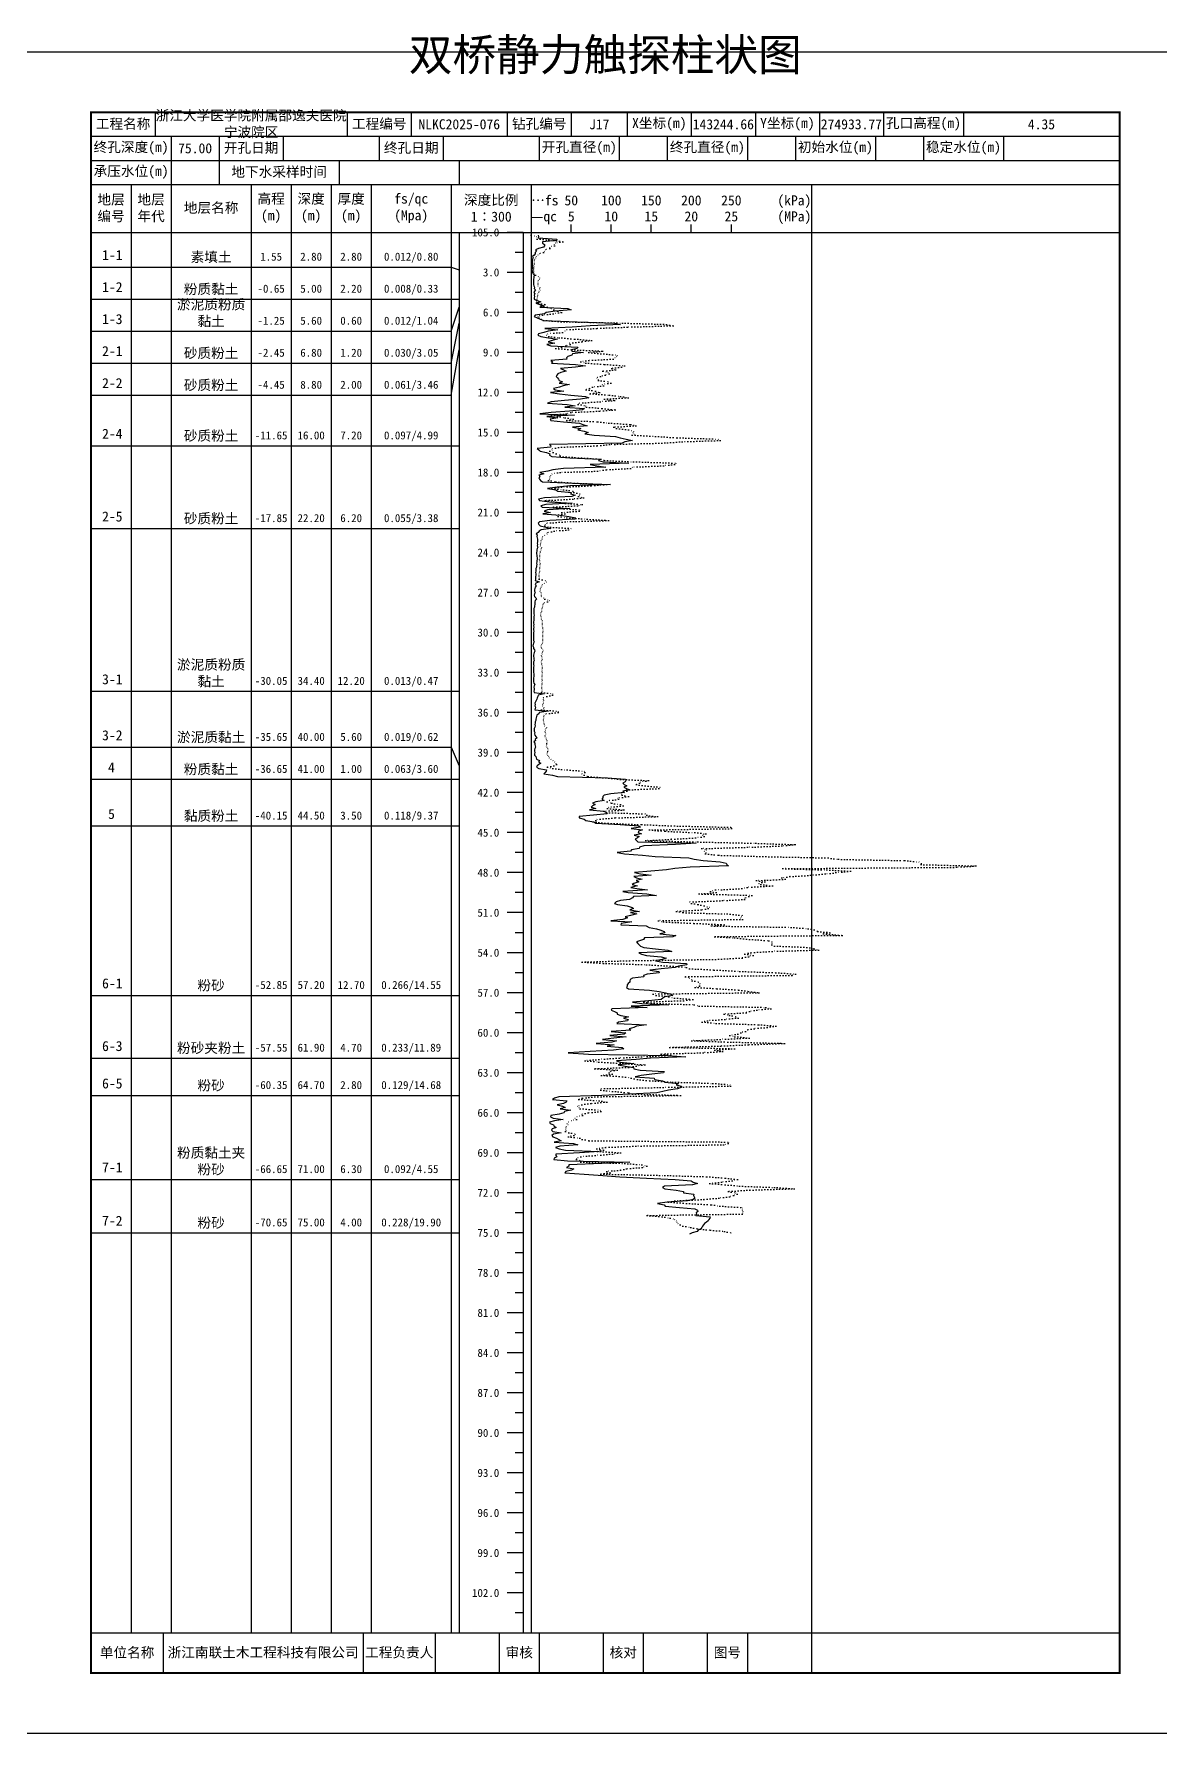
# Model space of a CAD drawing. Extents: x 297 to 65340, y 0 to 425.
# Drawn here: x 5054.7 to 5336.1, y 0 to 424.6 of the extents above; entities that cross this region are included whole.
import ezdxf
from ezdxf.enums import TextEntityAlignment as Align

# ---------------------------------------------------------------- set-up
doc = ezdxf.new("R2010")
doc.units = 0
doc.linetypes.add('DOT', pattern=[6.35, 0, -6.35])
doc.layers.add('FRAME', color=7, linetype='CONTINUOUS')
doc.layers.add('STRATUM', color=7, linetype='CONTINUOUS')
doc.styles.add('ST', font='')
doc.styles.get('ST').set_extended_font_data('SimSun')

msp = doc.modelspace()

# ---------------------------------------------------------------- linework, layer by layer
at = {"layer": 'FRAME', "color": 245, "linetype": 'Continuous'}
msp.add_lwpolyline([(5049, 0), (5346, 0), (5346, 420), (5049, 420)], close=True, dxfattribs=at)
at = {"layer": 'FRAME', "linetype": 'Continuous', "const_width": 0.5}
msp.add_lwpolyline([(5069, 15), (5326, 15), (5326, 405), (5069, 405)], close=True, dxfattribs=at)
at = {"layer": 'FRAME', "color": 0, "linetype": 'Continuous'}
for points in [[(5085, 405), (5085, 399)], [(5133, 405), (5133, 399)], [(5149, 405), (5149, 399)], [(5173, 405), (5173, 399)], [(5189, 405), (5189, 399)], [(5203, 405), (5203, 399)], [(5219, 405), (5219, 399)], [(5235, 405), (5235, 399)], [(5251, 405), (5251, 399)], [(5267, 405), (5267, 399)], [(5287, 405), (5287, 399)], [(5326, 405), (5326, 399)], [(5069, 399), (5326, 399)], [(5089, 399), (5089, 393)], [(5101, 399), (5101, 393)], [(5117, 399), (5117, 393)], [(5141, 399), (5141, 393)], [(5157, 399), (5157, 393)], [(5181, 399), (5181, 393)], [(5201, 399), (5201, 393)], [(5213, 399), (5213, 393)], [(5233, 399), (5233, 393)], [(5245, 399), (5245, 393)], [(5265, 399), (5265, 393)], [(5277, 399), (5277, 393)], [(5297, 399), (5297, 393)], [(5326, 399), (5326, 393)], [(5069, 393), (5326, 393)], [(5089, 393), (5089, 387)], [(5101, 393), (5101, 387)], [(5131, 393), (5131, 387)], [(5161, 393), (5161, 387)], [(5069, 387), (5326, 387)], [(5079, 387), (5079, 25)], [(5089, 387), (5089, 25)], [(5109, 387), (5109, 25)], [(5119, 387), (5119, 25)], [(5129, 387), (5129, 25)], [(5139, 387), (5139, 25)], [(5159, 387), (5159, 25)], [(5179, 387), (5179, 25)], [(5249, 387), (5249, 25)], [(5069, 375), (5326, 375)], [(5161, 375), (5161, 25)], [(5177, 375), (5177, 25)], [(5189, 375), (5189, 377)], [(5199, 375), (5199, 377)], [(5209, 375), (5209, 377)], [(5219, 375), (5219, 377)], [(5229, 375), (5229, 377)], [(5069, 25), (5326, 25)], [(5087, 25), (5087, 15)], [(5137, 25), (5137, 15)], [(5155, 25), (5155, 15)], [(5171, 25), (5171, 15)], [(5181, 25), (5181, 15)], [(5197, 25), (5197, 15)], [(5207, 25), (5207, 15)], [(5223, 25), (5223, 15)], [(5233, 25), (5233, 15)], [(5249, 25), (5249, 15)]]:
    msp.add_lwpolyline(points, dxfattribs=at)
at = {"layer": 'STRATUM', "linetype": 'Continuous'}
for points in [[(5177, 375), (5173, 375)], [(5180.72, 374.33), (5180.8, 374), (5180.74, 373.67), (5185.38, 373.33), (5185.28, 373), (5181.84, 372.67), (5181.78, 372.33), (5182.3, 372), (5182.34, 371.67), (5182.06, 371.33), (5180.8, 371), (5180.1, 370.67), (5180.3, 370.33), (5179.94, 370), (5179.94, 369.67), (5179.72, 369.33), (5179.34, 369), (5179.44, 368.67), (5179.32, 368.33), (5179.24, 368), (5179.24, 367.67), (5179.24, 367.33), (5179.2, 367), (5179.28, 366.67), (5179.32, 366.33), (5179.28, 366), (5179.44, 365.67), (5179.26, 365.33), (5179.3, 365), (5179.44, 364.67), (5179.78, 364.33), (5179.68, 364), (5179.64, 363.67), (5179.6, 363.33), (5179.6, 363), (5179.54, 362.67), (5179.58, 362.33), (5179.6, 362), (5179.66, 361.67), (5179.78, 361.33), (5179.72, 361), (5180.02, 360.67), (5179.78, 360.33), (5179.66, 360), (5179.88, 359.67), (5179.72, 359.33), (5179.84, 359), (5179.76, 358.67), (5179.74, 358.33), (5180.5, 358), (5181.4, 357.67), (5180.14, 357.33), (5181.12, 357), (5182.18, 356.67), (5181.16, 356.33), (5188.12, 356), (5189, 355.67), (5185, 355.33), (5182.76, 355), (5182.34, 354.67), (5179.96, 354.33), (5179.74, 354), (5180.5, 353.67), (5181.26, 353.33), (5182.16, 353), (5190.48, 352.67), (5199.84, 352.33), (5201.28, 352), (5193.7, 351.67), (5189.24, 351.33), (5182.42, 351), (5185.62, 350.67), (5183.22, 350.33), (5182.14, 350), (5180.8, 349.67), (5180.68, 349.33), (5181.4, 349), (5183.34, 348.67), (5185.52, 348.33), (5184.2, 348), (5183.26, 347.67), (5184.92, 347.33), (5182.88, 347), (5183.88, 346.67), (5190.6, 346.33), (5190.46, 346), (5189.02, 345.67), (5189.18, 345.33), (5192.06, 345), (5189.28, 344.67), (5189.14, 344.33), (5188.12, 344), (5187.84, 343.67), (5187.9, 343.33), (5183.88, 343), (5184.36, 342.67), (5184.08, 342.33), (5190.06, 342), (5192.58, 341.67), (5190.04, 341.33), (5186.32, 341), (5187.06, 340.67), (5187.72, 340.33), (5186.42, 340), (5185.62, 339.67), (5185.38, 339.33), (5185.2, 339), (5185.52, 338.67), (5185.8, 338.33), (5185.98, 338), (5186.8, 337.67), (5185.94, 337.33), (5188.54, 337), (5186.96, 336.67), (5186.06, 336.33), (5184.58, 336), (5184.98, 335.67), (5187.18, 335.33), (5183.84, 335), (5186.04, 334.67), (5188.88, 334.33), (5192.52, 334), (5193.36, 333.67), (5191.34, 333.33), (5187.32, 333), (5183.96, 332.67), (5183.08, 332.33), (5187.94, 332), (5189.94, 331.67), (5187.4, 331.33), (5192.32, 331), (5191.78, 330.67), (5188.58, 330.33), (5184, 330), (5181.12, 329.67), (5189.8, 329.33), (5182.9, 329), (5185.66, 328.67), (5183.72, 328.33), (5183.88, 328), (5187.08, 327.67), (5191.08, 327.33), (5191.9, 327), (5192.94, 326.67), (5189.32, 326.33), (5191.38, 326), (5190.64, 325.67), (5192.2, 325.33), (5193.24, 325), (5192.4, 324.67), (5194.74, 324.33), (5200.04, 324), (5201.24, 323.67), (5202.68, 323.33), (5204.26, 323), (5202.42, 322.67), (5201.74, 322.33), (5183.56, 322), (5183.86, 321.67), (5183.78, 321.33), (5180.44, 321), (5180.92, 320.67), (5181.26, 320.33), (5182.84, 320), (5183.64, 319.67), (5183.56, 319.33), (5184.16, 319), (5188.64, 318.67), (5196.14, 318.33), (5195.78, 318), (5197, 317.67), (5203.42, 317.33), (5193.7, 317), (5195.38, 316.67), (5197.62, 316.33), (5187.06, 316), (5184.38, 315.67), (5183.12, 315.33), (5181.12, 315), (5182.18, 314.67), (5180.86, 314.33), (5181.18, 314), (5180.9, 313.67), (5181.06, 313.33), (5181.34, 313), (5181.82, 312.67), (5189.28, 312.33), (5198.78, 312), (5188.68, 311.67), (5185.48, 311.33), (5183.08, 311), (5185.12, 310.67), (5185.68, 310.33), (5189.08, 310), (5188.78, 309.67), (5189.94, 309.33), (5189.18, 309), (5182.28, 308.67), (5180.84, 308.33), (5181.06, 308), (5183.6, 307.67), (5189.24, 307.33), (5182.64, 307), (5181.42, 306.67), (5181.76, 306.33), (5188.64, 306), (5183.06, 305.67), (5182.26, 305.33), (5183.84, 305), (5181.9, 304.67), (5186.2, 304.33), (5188.42, 304), (5190.16, 303.67), (5189.9, 303.33), (5183.64, 303), (5181.02, 302.67), (5180.72, 302.33), (5180.88, 302), (5181.22, 301.67), (5182.64, 301.33), (5183.88, 301), (5181.48, 300.67), (5181, 300.33), (5180.76, 300), (5180.26, 299.67), (5180.5, 299.33), (5180.42, 299), (5180.48, 298.67), (5180.56, 298.33), (5180.54, 298), (5180.6, 297.67), (5180.48, 297.33), (5180.52, 297), (5180.48, 296.67), (5180.66, 296.33), (5180.48, 296), (5180.42, 295.67), (5180.36, 295.33), (5180.32, 295), (5180.32, 294.67), (5180.38, 294.33), (5180.36, 294), (5180.46, 293.67), (5180.44, 293.33), (5180.42, 293), (5180.36, 292.67), (5180.34, 292.33), (5180.36, 292), (5180.34, 291.67), (5180.32, 291.33), (5180.18, 291), (5180.16, 290.67), (5180.14, 290.33), (5180.1, 290), (5180.14, 289.67), (5180.12, 289.33), (5180.1, 289), (5180.06, 288.67), (5180.08, 288.33), (5180, 288), (5181, 287.67), (5180.16, 287.33), (5180, 287), (5180.24, 286.67), (5179.94, 286.33), (5179.86, 286), (5179.8, 285.67), (5179.84, 285.33), (5179.94, 285), (5179.82, 284.67), (5179.72, 284.33), (5179.8, 284), (5180.18, 283.67), (5180.32, 283.33), (5179.98, 283), (5179.92, 282.67), (5179.88, 282.33), (5179.88, 282), (5179.84, 281.67), (5179.82, 281.33), (5179.66, 281), (5179.64, 280.67), (5179.68, 280.33), (5179.64, 280), (5179.64, 279.67), (5179.72, 279.33), (5179.62, 279), (5179.68, 278.67), (5179.64, 278.33), (5179.64, 278), (5179.56, 277.67), (5179.6, 277.33), (5179.62, 277), (5179.6, 276.67), (5179.64, 276.33), (5179.58, 276), (5179.58, 275.67), (5179.68, 275.33), (5179.6, 275), (5179.58, 274.67), (5179.6, 274.33), (5179.56, 274), (5179.54, 273.67), (5179.58, 273.33), (5179.6, 273), (5179.7, 272.67), (5179.54, 272.33), (5179.44, 272), (5179.42, 271.67), (5179.58, 271.33), (5179.54, 271), (5179.8, 270.67), (5179.88, 270.33), (5179.72, 270), (5179.68, 269.67), (5179.6, 269.33), (5179.6, 269), (5179.62, 268.67), (5179.62, 268.33), (5179.7, 268), (5179.56, 267.67), (5179.54, 267.33), (5179.58, 267), (5179.66, 266.67), (5179.58, 266.33), (5179.58, 266), (5179.56, 265.67), (5179.56, 265.33), (5179.6, 265), (5179.66, 264.67), (5179.66, 264.33), (5179.62, 264), (5179.58, 263.67), (5179.56, 263.33), (5179.58, 263), (5179.56, 262.67), (5179.68, 262.33), (5179.88, 262), (5179.76, 261.67), (5179.66, 261.33), (5179.74, 261), (5179.72, 260.67), (5179.66, 260.33), (5179.72, 260), (5182.22, 259.67), (5180.74, 259.33), (5180.64, 259), (5180.46, 258.67), (5180.36, 258.33), (5180.26, 258), (5180.06, 257.67), (5179.88, 257.33), (5179.94, 257), (5179.88, 256.67), (5180.04, 256.33), (5180, 256), (5179.86, 255.67), (5183.3, 255.33), (5180.96, 255), (5180.92, 254.67), (5180.42, 254.33), (5180.34, 254), (5180.2, 253.67), (5180.14, 253.33), (5180.16, 253), (5179.94, 252.67), (5179.98, 252.33), (5179.88, 252), (5179.98, 251.67), (5179.9, 251.33), (5179.72, 251), (5179.7, 250.67), (5179.74, 250.33), (5179.86, 250), (5179.78, 249.67), (5179.88, 249.33), (5180.12, 249), (5180.44, 248.67), (5179.98, 248.33), (5180.02, 248), (5179.68, 247.67), (5179.92, 247.33), (5179.92, 247), (5179.98, 246.67), (5180.04, 246.33), (5179.88, 246), (5179.82, 245.67), (5179.82, 245.33), (5179.86, 245), (5179.78, 244.67), (5179.78, 244.33), (5180.14, 244), (5180.2, 243.67), (5180.34, 243.33), (5181.04, 243), (5180.78, 242.67), (5181.4, 242.33), (5180.92, 242), (5180.46, 241.67), (5180.32, 241.33), (5180.9, 241), (5182.84, 240.67), (5182.72, 240.33), (5182.5, 240), (5182.18, 239.67), (5184.34, 239.33), (5185.56, 239), (5198.06, 238.67), (5202.56, 238.33), (5202.6, 238), (5202.44, 237.67), (5201.92, 237.33), (5202.18, 237), (5202.88, 236.67), (5202.12, 236.33), (5202.76, 236), (5203.64, 235.67), (5201.9, 235.33), (5202.28, 235), (5198.88, 234.67), (5197.26, 234.33), (5196.86, 234), (5196.92, 233.67), (5196.62, 233.33), (5197.26, 233), (5195.16, 232.67), (5194.3, 232.33), (5194.94, 232), (5194.3, 231.67), (5194, 231.33), (5195.1, 231), (5193.52, 230.67), (5197.1, 230.33), (5197.78, 230), (5197.96, 229.67), (5194.52, 229.33), (5191, 229), (5190.96, 228.67), (5192.26, 228.33), (5192.68, 228), (5194.64, 227.67), (5195.12, 227.33), (5201.24, 227), (5205.92, 226.67), (5206.32, 226.33), (5204, 226), (5206.82, 225.67), (5205.8, 225.33), (5205.72, 225), (5206.54, 224.67), (5204.68, 224.33), (5205.94, 224), (5205.58, 223.67), (5204.94, 223.33), (5205.26, 223), (5205.64, 222.67), (5220.22, 222.33), (5215.06, 222), (5207.16, 221.67), (5206.06, 221.33), (5205.94, 221), (5204.06, 220.67), (5203.8, 220.33), (5200.48, 220), (5202.34, 219.67), (5206.8, 219.33), (5209.94, 219), (5218.4, 218.67), (5219.68, 218.33), (5221.98, 218), (5226.22, 217.67), (5227.68, 217.33), (5227.88, 217), (5228.26, 216.67), (5218.72, 216.33), (5214.92, 216), (5212.78, 215.67), (5208.88, 215.33), (5204.78, 215), (5206.34, 214.67), (5209, 214.33), (5204.6, 214), (5205.26, 213.67), (5206.74, 213.33), (5205.24, 213), (5205.86, 212.67), (5204.64, 212.33), (5204.18, 212), (5205.46, 211.67), (5203.86, 211.33), (5205.36, 211), (5208.08, 210.67), (5201.92, 210.33), (5203.2, 210), (5207.92, 209.67), (5210.3, 209.33), (5204.52, 209), (5204.28, 208.67), (5203.54, 208.33), (5201.32, 208), (5200.24, 207.67), (5199.8, 207.33), (5200.56, 207), (5202.94, 206.67), (5204.22, 206.33), (5204.54, 206), (5203.64, 205.67), (5206.08, 205.33), (5203.8, 205), (5205.36, 204.67), (5203.82, 204.33), (5202.44, 204), (5203.08, 203.67), (5201.86, 203.33), (5198.88, 203), (5204.12, 202.67), (5201.48, 202.33), (5201.36, 202), (5207.7, 201.67), (5208.48, 201.33), (5210.3, 201), (5211.16, 200.67), (5212.18, 200.33), (5212.34, 200), (5211.1, 199.67), (5215.12, 199.33), (5214.34, 199), (5207.3, 198.67), (5207.06, 198.33), (5206.06, 198), (5205.34, 197.67), (5205.64, 197.33), (5205.98, 197), (5206.3, 196.67), (5207.12, 196.33), (5210.06, 196), (5213.1, 195.67), (5214.12, 195.33), (5205.9, 195), (5206.58, 194.67), (5207.8, 194.33), (5211.44, 194), (5212.72, 193.67), (5211.74, 193.33), (5210.06, 193), (5211.9, 192.67), (5217.76, 192.33), (5217.86, 192), (5215.76, 191.67), (5215, 191.33), (5211.48, 191), (5208.62, 190.67), (5210.88, 190.33), (5211, 190), (5207.96, 189.67), (5207.06, 189.33), (5207.16, 189), (5204.26, 188.67), (5203.74, 188.33), (5203.64, 188), (5203.6, 187.67), (5203.22, 187.33), (5202.98, 187), (5202.96, 186.67), (5202.8, 186.33), (5203.32, 186), (5208.52, 185.67), (5211, 185.33), (5212.52, 185), (5213.94, 184.67), (5214.36, 184.33), (5212.38, 184), (5211.9, 183.67), (5211.48, 183.33), (5208.34, 183), (5204.34, 182.67), (5206.66, 182.33), (5213.34, 182), (5204, 181.67), (5208, 181.33), (5199.12, 181), (5198.96, 180.67), (5199.8, 180.33), (5200.46, 180), (5200.5, 179.67), (5201.36, 179.33), (5203.28, 179), (5202.04, 178.67), (5203.22, 178.33), (5203.04, 178), (5200.82, 177.67), (5200.4, 177.33), (5207.76, 177), (5205.34, 176.67), (5204.64, 176.33), (5203.46, 176), (5203.86, 175.67), (5198.94, 175.33), (5202.64, 175), (5202.2, 174.67), (5198.64, 174.33), (5202.72, 174), (5199.64, 173.67), (5196.8, 173.33), (5200.3, 173), (5199.14, 172.67), (5195.18, 172.33), (5199.72, 172), (5197.94, 171.67), (5201.74, 171.33), (5202.12, 171), (5199.54, 170.67), (5193.76, 170.33), (5188.26, 170), (5193.3, 169.67), (5213.16, 169.33), (5217.6, 169), (5208.76, 168.67), (5205.18, 168.33), (5200.34, 168), (5201.22, 167.67), (5204.64, 167.33), (5200.76, 167), (5202.46, 166.67), (5204.56, 166.33), (5204.64, 166), (5206.18, 165.67), (5212.18, 165.33), (5212.04, 165), (5209.16, 164.67), (5206.48, 164.33), (5204.98, 164), (5209.7, 163.67), (5209.8, 163.33), (5211.76, 163), (5212.36, 162.67), (5215.76, 162.33), (5215.2, 162), (5216.52, 161.67), (5216.48, 161.33), (5215.56, 161), (5213.26, 160.67), (5211.88, 160.33), (5210.4, 160), (5203.66, 159.67), (5196.66, 159.33), (5185.92, 159), (5184.8, 158.67), (5184.3, 158.33), (5187.86, 158), (5187.72, 157.67), (5187.04, 157.33), (5185.44, 157), (5186.78, 156.67), (5187.5, 156.33), (5186.26, 156), (5188.9, 155.67), (5187.28, 155.33), (5187.1, 155), (5185.94, 154.67), (5183.88, 154.33), (5183.8, 154), (5184.5, 153.67), (5186.96, 153.33), (5184.78, 153), (5183.58, 152.67), (5183.74, 152.33), (5184.56, 152), (5184.72, 151.67), (5185.22, 151.33), (5184.22, 151), (5184.1, 150.67), (5184.36, 150.33), (5186.46, 150), (5184.58, 149.67), (5184.14, 149.33), (5184.36, 149), (5185.34, 148.67), (5185.9, 148.33), (5186.46, 148), (5184.74, 147.67), (5189.58, 147.33), (5190.68, 147), (5186.12, 146.67), (5185.06, 146.33), (5185.98, 146), (5187.54, 145.67), (5195.96, 145.33), (5191.02, 145), (5185.12, 144.67), (5185.12, 144.33), (5185.42, 144), (5184.74, 143.67), (5184.66, 143.33), (5188.06, 143), (5203.6, 142.67), (5196.62, 142.33), (5188.38, 142), (5188.42, 141.67), (5187.78, 141.33), (5189.62, 141), (5189.08, 140.67), (5187.64, 140.33), (5187.4, 140), (5192.2, 139.67), (5196.88, 139.33), (5201.1, 139), (5207.78, 138.67), (5214.96, 138.33), (5218.94, 138), (5219.5, 137.67), (5220.58, 137.33), (5219.26, 137), (5212.3, 136.67), (5211.8, 136.33), (5212.34, 136), (5215.18, 135.67), (5217.06, 135.33), (5217.08, 135), (5219.6, 134.67), (5219.56, 134.33), (5219.7, 134), (5219.84, 133.67), (5219.44, 133.33), (5218.02, 133), (5213, 132.67), (5210.52, 132.33), (5212.18, 132), (5212.46, 131.67), (5216.08, 131.33), (5219.86, 131), (5220.58, 130.67), (5220.62, 130.33), (5220.18, 130), (5220.3, 129.67), (5220.12, 129.33), (5223.74, 129), (5223.6, 128.67), (5223.38, 128.33), (5223.18, 128), (5222.82, 127.67), (5222.32, 127.33), (5222.04, 127), (5221.82, 126.67), (5221.62, 126.33), (5221.34, 126), (5220.68, 125.67), (5220.42, 125.33), (5219.2, 125), (5218.54, 124.67)], [(5177, 370), (5175, 370)], [(5069, 366.33), (5079, 366.33)], [(5079, 366.33), (5089, 366.33)], [(5089, 366.33), (5109, 366.33)], [(5109, 366.33), (5119, 366.33)], [(5119, 366.33), (5129, 366.33)], [(5129, 366.33), (5139, 366.33)], [(5139, 366.33), (5159, 366.33)], [(5159, 366.33), (5161, 365.67)], [(5177, 365), (5173, 365)], [(5069, 358.33), (5079, 358.33)], [(5079, 358.33), (5089, 358.33)], [(5089, 358.33), (5109, 358.33)], [(5109, 358.33), (5119, 358.33)], [(5119, 358.33), (5129, 358.33)], [(5129, 358.33), (5139, 358.33)], [(5139, 358.33), (5159, 358.33)], [(5159, 358.33), (5161, 358.33)], [(5177, 360), (5175, 360)], [(5159, 350.33), (5161, 356.33)], [(5177, 355), (5173, 355)], [(5069, 350.33), (5079, 350.33)], [(5079, 350.33), (5089, 350.33)], [(5089, 350.33), (5109, 350.33)], [(5109, 350.33), (5119, 350.33)], [(5119, 350.33), (5129, 350.33)], [(5129, 350.33), (5139, 350.33)], [(5139, 350.33), (5159, 350.33)], [(5159, 342.33), (5161, 352.33)], [(5177, 350), (5175, 350)], [(5159, 334.33), (5161, 345.67)], [(5177, 345), (5173, 345)], [(5069, 342.33), (5079, 342.33)], [(5079, 342.33), (5089, 342.33)], [(5089, 342.33), (5109, 342.33)], [(5109, 342.33), (5119, 342.33)], [(5119, 342.33), (5129, 342.33)], [(5129, 342.33), (5139, 342.33)], [(5139, 342.33), (5159, 342.33)], [(5177, 340), (5175, 340)], [(5069, 334.33), (5079, 334.33)], [(5079, 334.33), (5089, 334.33)], [(5089, 334.33), (5109, 334.33)], [(5109, 334.33), (5119, 334.33)], [(5119, 334.33), (5129, 334.33)], [(5129, 334.33), (5139, 334.33)], [(5139, 334.33), (5159, 334.33)], [(5177, 335), (5173, 335)], [(5177, 330), (5175, 330)], [(5177, 325), (5173, 325)], [(5069, 321.67), (5079, 321.67)], [(5079, 321.67), (5089, 321.67)], [(5089, 321.67), (5109, 321.67)], [(5109, 321.67), (5119, 321.67)], [(5119, 321.67), (5129, 321.67)], [(5129, 321.67), (5139, 321.67)], [(5139, 321.67), (5159, 321.67)], [(5159, 321.67), (5161, 321.67)], [(5177, 320), (5175, 320)], [(5177, 315), (5173, 315)], [(5177, 310), (5175, 310)], [(5177, 305), (5173, 305)], [(5069, 301), (5079, 301)], [(5079, 301), (5089, 301)], [(5089, 301), (5109, 301)], [(5109, 301), (5119, 301)], [(5119, 301), (5129, 301)], [(5129, 301), (5139, 301)], [(5139, 301), (5159, 301)], [(5159, 301), (5161, 301)], [(5177, 300), (5175, 300)], [(5177, 295), (5173, 295)], [(5177, 290), (5175, 290)], [(5177, 285), (5173, 285)], [(5177, 280), (5175, 280)], [(5177, 275), (5173, 275)], [(5177, 270), (5175, 270)], [(5177, 265), (5173, 265)], [(5069, 260.33), (5079, 260.33)], [(5079, 260.33), (5089, 260.33)], [(5089, 260.33), (5109, 260.33)], [(5109, 260.33), (5119, 260.33)], [(5119, 260.33), (5129, 260.33)], [(5129, 260.33), (5139, 260.33)], [(5139, 260.33), (5159, 260.33)], [(5159, 260.33), (5161, 260.33)], [(5177, 260), (5175, 260)], [(5177, 255), (5173, 255)], [(5069, 246.33), (5079, 246.33)], [(5079, 246.33), (5089, 246.33)], [(5089, 246.33), (5109, 246.33)], [(5109, 246.33), (5119, 246.33)], [(5119, 246.33), (5129, 246.33)], [(5129, 246.33), (5139, 246.33)], [(5139, 246.33), (5159, 246.33)], [(5159, 246.33), (5161, 241.67)], [(5177, 250), (5175, 250)], [(5177, 245), (5173, 245)], [(5069, 238.33), (5079, 238.33)], [(5079, 238.33), (5089, 238.33)], [(5089, 238.33), (5109, 238.33)], [(5109, 238.33), (5119, 238.33)], [(5119, 238.33), (5129, 238.33)], [(5129, 238.33), (5139, 238.33)], [(5139, 238.33), (5159, 238.33)], [(5159, 238.33), (5161, 238.33)], [(5177, 240), (5175, 240)], [(5177, 235), (5173, 235)], [(5177, 230), (5175, 230)], [(5069, 226.67), (5079, 226.67)], [(5079, 226.67), (5089, 226.67)], [(5089, 226.67), (5109, 226.67)], [(5109, 226.67), (5119, 226.67)], [(5119, 226.67), (5129, 226.67)], [(5129, 226.67), (5139, 226.67)], [(5139, 226.67), (5159, 226.67)], [(5159, 226.67), (5161, 226.67)], [(5177, 225), (5173, 225)], [(5177, 220), (5175, 220)], [(5177, 215), (5173, 215)], [(5177, 210), (5175, 210)], [(5177, 205), (5173, 205)], [(5177, 200), (5175, 200)], [(5177, 195), (5173, 195)], [(5177, 190), (5175, 190)], [(5069, 184.33), (5079, 184.33)], [(5079, 184.33), (5089, 184.33)], [(5089, 184.33), (5109, 184.33)], [(5109, 184.33), (5119, 184.33)], [(5119, 184.33), (5129, 184.33)], [(5129, 184.33), (5139, 184.33)], [(5139, 184.33), (5159, 184.33)], [(5159, 184.33), (5161, 184.33)], [(5177, 185), (5173, 185)], [(5177, 180), (5175, 180)], [(5177, 175), (5173, 175)], [(5177, 170), (5175, 170)], [(5069, 168.67), (5079, 168.67)], [(5079, 168.67), (5089, 168.67)], [(5089, 168.67), (5109, 168.67)], [(5109, 168.67), (5119, 168.67)], [(5119, 168.67), (5129, 168.67)], [(5129, 168.67), (5139, 168.67)], [(5139, 168.67), (5159, 168.67)], [(5159, 168.67), (5161, 168.67)], [(5177, 165), (5173, 165)], [(5069, 159.33), (5079, 159.33)], [(5079, 159.33), (5089, 159.33)], [(5089, 159.33), (5109, 159.33)], [(5109, 159.33), (5119, 159.33)], [(5119, 159.33), (5129, 159.33)], [(5129, 159.33), (5139, 159.33)], [(5139, 159.33), (5159, 159.33)], [(5159, 159.33), (5161, 159.33)], [(5177, 160), (5175, 160)], [(5177, 155), (5173, 155)], [(5177, 150), (5175, 150)], [(5177, 145), (5173, 145)], [(5069, 138.33), (5079, 138.33)], [(5079, 138.33), (5089, 138.33)], [(5089, 138.33), (5109, 138.33)], [(5109, 138.33), (5119, 138.33)], [(5119, 138.33), (5129, 138.33)], [(5129, 138.33), (5139, 138.33)], [(5139, 138.33), (5159, 138.33)], [(5159, 138.33), (5161, 138.33)], [(5177, 140), (5175, 140)], [(5177, 135), (5173, 135)], [(5177, 130), (5175, 130)], [(5069, 125), (5079, 125)], [(5079, 125), (5089, 125)], [(5089, 125), (5109, 125)], [(5109, 125), (5119, 125)], [(5119, 125), (5129, 125)], [(5129, 125), (5139, 125)], [(5139, 125), (5159, 125)], [(5159, 125), (5161, 125)], [(5177, 125), (5173, 125)], [(5177, 120), (5175, 120)], [(5177, 115), (5173, 115)], [(5177, 110), (5175, 110)], [(5177, 105), (5173, 105)], [(5177, 100), (5175, 100)], [(5177, 95), (5173, 95)], [(5177, 90), (5175, 90)], [(5177, 85), (5173, 85)], [(5177, 80), (5175, 80)], [(5177, 75), (5173, 75)], [(5177, 70), (5175, 70)], [(5177, 65), (5173, 65)], [(5177, 60), (5175, 60)], [(5177, 55), (5173, 55)], [(5177, 50), (5175, 50)], [(5177, 45), (5173, 45)], [(5177, 40), (5175, 40)], [(5177, 35), (5173, 35)], [(5177, 30), (5175, 30)]]:
    msp.add_lwpolyline(points, dxfattribs=at)
at = {"layer": 'STRATUM', "linetype": 'DOT', "ltscale": 0.1}
msp.add_lwpolyline([(5179, 374.33), (5180.28, 374), (5180.82, 373.67), (5180.5, 373.33), (5184.62, 373), (5186.9, 372.67), (5185.12, 372.33), (5184.72, 372), (5184.8, 371.67), (5183.56, 371.33), (5183.62, 371), (5182.66, 370.67), (5182.32, 370.33), (5182.08, 370), (5181.12, 369.67), (5180.76, 369.33), (5180.3, 369), (5180.14, 368.67), (5179.88, 368.33), (5179.7, 368), (5179.7, 367.67), (5179.7, 367.33), (5179.72, 367), (5179.7, 366.67), (5179.58, 366.33), (5179.58, 366), (5179.56, 365.67), (5179.58, 365.33), (5179.58, 365), (5179.72, 364.67), (5180.1, 364.33), (5180.76, 364), (5181.1, 363.67), (5181.04, 363.33), (5180.74, 363), (5180.66, 362.67), (5180.66, 362.33), (5180.66, 362), (5180.66, 361.67), (5181.12, 361.33), (5181.06, 361), (5181.22, 360.67), (5180.94, 360.33), (5180.84, 360), (5180.54, 359.67), (5180.52, 359.33), (5180.52, 359), (5180.48, 358.67), (5180.44, 358.33), (5180.26, 358), (5180.3, 357.67), (5180.8, 357.33), (5182.36, 357), (5181.44, 356.67), (5182.98, 356.33), (5184.06, 356), (5184.64, 355.67), (5185.62, 355.33), (5186.54, 355), (5184.48, 354.67), (5181.82, 354.33), (5180.68, 354), (5180.92, 353.67), (5181.58, 353.33), (5182.06, 353), (5186.46, 352.67), (5201.76, 352.33), (5212.82, 352), (5214.44, 351.67), (5202.98, 351.33), (5195.32, 351), (5187.9, 350.67), (5187.44, 350.33), (5186.82, 350), (5183.16, 349.67), (5182.78, 349.33), (5183.36, 349), (5185.94, 348.67), (5189.88, 348.33), (5194.04, 348), (5191.6, 347.67), (5188.52, 347.33), (5188.7, 347), (5187.62, 346.67), (5186.52, 346.33), (5185.18, 346), (5189.14, 345.67), (5196.82, 345.33), (5193.42, 345), (5196.38, 344.67), (5200.48, 344.33), (5200.4, 344), (5200, 343.67), (5199.46, 343.33), (5193.4, 343), (5191.4, 342.67), (5192.6, 342.33), (5197.36, 342), (5202.34, 341.67), (5201.54, 341.33), (5199.14, 341), (5200.06, 340.67), (5196.9, 340.33), (5198.14, 340), (5198.44, 339.67), (5197.48, 339.33), (5196.34, 339), (5195.42, 338.67), (5195.68, 338.33), (5195.78, 338), (5198.34, 337.67), (5198.88, 337.33), (5196.7, 337), (5197.06, 336.67), (5194.34, 336.33), (5193.56, 336), (5192.72, 335.67), (5195.02, 335.33), (5196.06, 335), (5193.72, 334.67), (5198.54, 334.33), (5201.34, 334), (5203.18, 333.67), (5197.3, 333.33), (5199.82, 333), (5196.26, 332.67), (5190.92, 332.33), (5190.72, 332), (5192.58, 331.67), (5192.82, 331.33), (5196.76, 331), (5199.98, 330.67), (5196, 330.33), (5188.88, 330), (5187.76, 329.67), (5184.1, 329.33), (5185.52, 329), (5187.46, 328.67), (5189.44, 328.33), (5187.86, 328), (5195.64, 327.67), (5198.36, 327.33), (5203.88, 327), (5205.16, 326.67), (5199.64, 326.33), (5200.32, 326), (5203.34, 325.67), (5204.58, 325.33), (5204.36, 325), (5204.68, 324.67), (5204.2, 324.33), (5210.04, 324), (5215.46, 323.67), (5225.68, 323.33), (5226.24, 323), (5216.74, 322.67), (5211.6, 322.33), (5198.56, 322), (5195.38, 321.67), (5186.52, 321.33), (5184.28, 321), (5184.2, 320.67), (5183.66, 320.33), (5184.5, 320), (5185.26, 319.67), (5186.26, 319.33), (5186.26, 319), (5190.84, 318.67), (5196.4, 318.33), (5197.3, 318), (5204.58, 317.67), (5215.18, 317.33), (5214.8, 317), (5212.06, 316.67), (5204.28, 316.33), (5203.82, 316), (5197.68, 315.67), (5195.58, 315.33), (5186.26, 315), (5184.2, 314.67), (5183.8, 314.33), (5183.72, 314), (5183.58, 313.67), (5183.56, 313.33), (5183.28, 313), (5185.12, 312.67), (5189.82, 312.33), (5197.8, 312), (5193.86, 311.67), (5186.52, 311.33), (5184.16, 311), (5187.04, 310.67), (5189.48, 310.33), (5189.64, 310), (5191.18, 309.67), (5191.06, 309.33), (5190.8, 309), (5192.04, 308.67), (5189.4, 308.33), (5182.54, 308), (5184.58, 307.67), (5186.8, 307.33), (5191.7, 307), (5190.54, 306.67), (5184.54, 306.33), (5186.5, 306), (5191.04, 305.67), (5190.96, 305.33), (5186.68, 305), (5187.38, 304.67), (5185.38, 304.33), (5185.76, 304), (5187.92, 303.67), (5192.98, 303.33), (5198.34, 303), (5187.44, 302.67), (5182.9, 302.33), (5182.5, 302), (5182.42, 301.67), (5183.8, 301.33), (5188.98, 301), (5188.34, 300.67), (5184.76, 300.33), (5183.02, 300), (5183, 299.67), (5182.36, 299.33), (5181.86, 299), (5181.7, 298.67), (5181.72, 298.33), (5181.36, 298), (5181.42, 297.67), (5181.36, 297.33), (5181.28, 297), (5181.24, 296.67), (5181.54, 296.33), (5181.5, 296), (5181.42, 295.67), (5181.24, 295.33), (5181.26, 295), (5181.06, 294.67), (5181.04, 294.33), (5181.06, 294), (5181.06, 293.67), (5180.94, 293.33), (5181.1, 293), (5181.06, 292.67), (5181.2, 292.33), (5181.16, 292), (5181.14, 291.67), (5181.1, 291.33), (5181.04, 291), (5181.12, 290.67), (5181.04, 290.33), (5181.06, 290), (5180.9, 289.67), (5180.9, 289.33), (5180.9, 289), (5180.96, 288.67), (5181, 288.33), (5182.48, 288), (5182.82, 287.67), (5182.32, 287.33), (5181.78, 287), (5181.58, 286.67), (5181.46, 286.33), (5181.28, 286), (5181.24, 285.67), (5181.18, 285.33), (5181.4, 285), (5181.5, 284.67), (5181.5, 284.33), (5181.48, 284), (5182.04, 283.67), (5182.36, 283.33), (5183.56, 283), (5183.1, 282.67), (5182.04, 282.33), (5181.86, 282), (5181.84, 281.67), (5181.78, 281.33), (5181.64, 281), (5181.58, 280.67), (5181.58, 280.33), (5181.42, 280), (5181.3, 279.67), (5181.34, 279.33), (5181.38, 279), (5181.46, 278.67), (5181.5, 278.33), (5181.74, 278), (5181.72, 277.67), (5181.72, 277.33), (5181.72, 277), (5181.72, 276.67), (5181.78, 276.33), (5181.82, 276), (5181.86, 275.67), (5181.88, 275.33), (5181.82, 275), (5181.8, 274.67), (5181.82, 274.33), (5181.8, 274), (5181.78, 273.67), (5181.82, 273.33), (5181.78, 273), (5181.82, 272.67), (5181.78, 272.33), (5181.62, 272), (5181.42, 271.67), (5181.44, 271.33), (5181.52, 271), (5181.94, 270.67), (5181.84, 270.33), (5181.78, 270), (5181.72, 269.67), (5181.48, 269.33), (5181.56, 269), (5181.62, 268.67), (5181.72, 268.33), (5181.6, 268), (5181.5, 267.67), (5181.52, 267.33), (5181.58, 267), (5181.72, 266.67), (5181.74, 266.33), (5181.72, 266), (5181.64, 265.67), (5181.68, 265.33), (5181.74, 265), (5181.74, 264.67), (5181.7, 264.33), (5181.64, 264), (5181.64, 263.67), (5181.64, 263.33), (5181.72, 263), (5181.7, 262.67), (5181.64, 262.33), (5181.64, 262), (5181.52, 261.67), (5181.56, 261.33), (5181.52, 261), (5181.62, 260.67), (5181.66, 260.33), (5181.58, 260), (5184.34, 259.67), (5184.32, 259.33), (5182.86, 259), (5182.04, 258.67), (5181.96, 258.33), (5182.02, 258), (5182.02, 257.67), (5181.98, 257.33), (5181.86, 257), (5181.78, 256.67), (5182.18, 256.33), (5182.16, 256), (5181.52, 255.67), (5185.7, 255.33), (5185.72, 255), (5182.56, 254.67), (5182.2, 254.33), (5182.08, 254), (5182.04, 253.67), (5182.02, 253.33), (5182, 253), (5182.06, 252.67), (5182.14, 252.33), (5182.2, 252), (5182.28, 251.67), (5182.82, 251.33), (5182.66, 251), (5182.54, 250.67), (5182.42, 250.33), (5182.48, 250), (5182.58, 249.67), (5182.36, 249.33), (5182.42, 249), (5182.64, 248.67), (5182.72, 248.33), (5182.9, 248), (5182.92, 247.67), (5182.82, 247.33), (5182.8, 247), (5182.72, 246.67), (5182.92, 246.33), (5183.06, 246), (5183.12, 245.67), (5183.1, 245.33), (5183.06, 245), (5182.9, 244.67), (5183.02, 244.33), (5183.34, 244), (5183.48, 243.67), (5183.92, 243.33), (5184.4, 243), (5184.8, 242.67), (5185.12, 242.33), (5185.28, 242), (5184.62, 241.67), (5183.02, 241.33), (5184.4, 241), (5188, 240.67), (5192.22, 240.33), (5192.4, 240), (5191.64, 239.67), (5192.2, 239.33), (5193.24, 239), (5197.64, 238.67), (5200.56, 238.33), (5208.34, 238), (5206.3, 237.67), (5206.06, 237.33), (5205.26, 237), (5207.48, 236.67), (5211.24, 236.33), (5210.88, 236), (5202.7, 235.67), (5202.9, 235.33), (5201.82, 235), (5201.58, 234.67), (5201.7, 234.33), (5203.26, 234), (5200.66, 233.67), (5200.8, 233.33), (5198.52, 233), (5198, 232.67), (5199.1, 232.33), (5201.28, 232), (5201.94, 231.67), (5198.36, 231.33), (5198.06, 231), (5202.16, 230.67), (5197.14, 230.33), (5197.84, 230), (5207.46, 229.67), (5207.86, 229.33), (5210.52, 229), (5199.88, 228.67), (5195.48, 228.33), (5195.12, 228), (5194.46, 227.67), (5198.24, 227.33), (5206.62, 227), (5214.78, 226.67), (5228.9, 226.33), (5229.04, 226), (5208.54, 225.67), (5212.54, 225.33), (5219.88, 225), (5222.64, 224.67), (5221.78, 224.33), (5222.2, 224), (5220.02, 223.67), (5213.98, 223.33), (5207.64, 223), (5220.62, 222.67), (5235.08, 222.33), (5244.98, 222), (5241.6, 221.67), (5233.06, 221.33), (5221.66, 221), (5222.76, 220.67), (5222.24, 220.33), (5222.62, 220), (5222.54, 219.67), (5225.84, 219.33), (5237.66, 219), (5253.18, 218.67), (5255.78, 218.33), (5272.34, 218), (5275.84, 217.67), (5276.46, 217.33), (5276.4, 217), (5290.12, 216.67), (5285.24, 216.33), (5241.9, 216), (5252.86, 215.67), (5258.78, 215.33), (5255.14, 215), (5252.42, 214.67), (5248.82, 214.33), (5243.58, 214), (5241.62, 213.67), (5242.48, 213.33), (5235.3, 213), (5237.34, 212.67), (5235.88, 212.33), (5236.36, 212), (5239.28, 211.67), (5232.98, 211.33), (5231.64, 211), (5225.04, 210.67), (5223.82, 210.33), (5225.22, 210), (5220.98, 209.67), (5234.16, 209.33), (5233.38, 209), (5232.36, 208.67), (5232.32, 208.33), (5226.82, 208), (5218.58, 207.67), (5219.04, 207.33), (5220.7, 207), (5222.2, 206.67), (5223.54, 206.33), (5223.24, 206), (5221.42, 205.67), (5215.3, 205.33), (5216.96, 205), (5227.98, 204.67), (5231.7, 204.33), (5231.64, 204), (5231.32, 203.67), (5231.82, 203.33), (5210.82, 203), (5212.08, 202.67), (5219.74, 202.33), (5227.2, 202), (5224.08, 201.67), (5243.92, 201.33), (5248.2, 201), (5249.7, 200.67), (5250.64, 200.33), (5253.6, 200), (5252.04, 199.67), (5256.7, 199.33), (5224.9, 199), (5229.82, 198.67), (5233.54, 198.33), (5238.34, 198), (5239.18, 197.67), (5239.08, 197.33), (5239.1, 197), (5239.76, 196.67), (5247.9, 196.33), (5249.68, 196), (5250.8, 195.67), (5239.2, 195.33), (5233.9, 195), (5232.36, 194.67), (5234.44, 194.33), (5233.28, 194), (5231.68, 193.67), (5225.02, 193.33), (5203.54, 193), (5191.7, 192.67), (5197.02, 192.33), (5207.78, 192), (5213.72, 191.67), (5217.8, 191.33), (5218.54, 191), (5224.72, 190.67), (5231.1, 190.33), (5240.1, 190), (5245.04, 189.67), (5244.12, 189.33), (5217.54, 189), (5218.52, 188.67), (5219.04, 188.33), (5219.18, 188), (5220.8, 187.67), (5221.16, 187.33), (5221.04, 187), (5221.06, 186.67), (5220, 186.33), (5225.46, 186), (5230.88, 185.67), (5233.3, 185.33), (5235.88, 185), (5209.44, 184.67), (5210.22, 184.33), (5213.42, 184), (5214.8, 183.67), (5219.34, 183.33), (5217.02, 183), (5207.16, 182.67), (5209.02, 182.33), (5219.72, 182), (5220.96, 181.67), (5237.62, 181.33), (5238.9, 181), (5235.4, 180.67), (5233.52, 180.33), (5232.7, 180), (5227.22, 179.67), (5228.5, 179.33), (5230.12, 179), (5230.74, 178.67), (5227.34, 178.33), (5223.06, 178), (5221.7, 177.67), (5225.22, 177.33), (5235.84, 177), (5240.14, 176.67), (5237.92, 176.33), (5234.7, 176), (5233.06, 175.67), (5232.54, 175.33), (5231.4, 175), (5230.64, 174.67), (5228.66, 174.33), (5229.9, 174), (5233.44, 173.67), (5226.22, 173.33), (5219.14, 173), (5228.1, 172.67), (5242.32, 172.33), (5233.2, 172), (5226.32, 171.67), (5213.66, 171.33), (5229.8, 171), (5224.86, 170.67), (5226.82, 170.33), (5221.98, 170), (5211.5, 169.67), (5213.82, 169.33), (5206.56, 169), (5200.96, 168.67), (5195.9, 168.33), (5192.44, 168), (5195.92, 167.67), (5201.18, 167.33), (5207.38, 167), (5205.2, 166.67), (5203.26, 166.33), (5194.92, 166), (5200.46, 165.67), (5198.82, 165.33), (5198.48, 165), (5199.26, 164.67), (5196.54, 164.33), (5201.84, 164), (5204, 163.67), (5205.52, 163.33), (5208.62, 163), (5214.32, 162.67), (5224.38, 162.33), (5228.64, 162), (5228.82, 161.67), (5211.98, 161.33), (5196.38, 161), (5196.38, 160.67), (5199.28, 160.33), (5203.42, 160), (5204.34, 159.67), (5216.28, 159.33), (5195.62, 159), (5191.7, 158.67), (5190.88, 158.33), (5195.94, 158), (5197.86, 157.67), (5193.86, 157.33), (5191.66, 157), (5190.58, 156.67), (5190.92, 156.33), (5191.24, 156), (5196.22, 155.67), (5196.4, 155.33), (5193.22, 155), (5191.68, 154.67), (5191.8, 154.33), (5190.5, 154), (5189.92, 153.67), (5190.34, 153.33), (5189.04, 153), (5188.4, 152.67), (5187.9, 152.33), (5188.24, 152), (5187.74, 151.67), (5187.72, 151.33), (5187.52, 151), (5187.72, 150.67), (5187.58, 150.33), (5188.36, 150), (5190.08, 149.67), (5189.66, 149.33), (5188.28, 149), (5191.1, 148.67), (5191.76, 148.33), (5193.5, 148), (5228.36, 147.67), (5228.22, 147.33), (5227.08, 147), (5205.1, 146.67), (5197.56, 146.33), (5195.42, 146), (5197.08, 145.67), (5195.54, 145.33), (5201.28, 145), (5199.32, 144.67), (5194.96, 144.33), (5191.42, 144), (5190.28, 143.67), (5190.32, 143.33), (5191.44, 143), (5191.38, 142.67), (5202.36, 142.33), (5206.64, 142), (5207.86, 141.67), (5206.74, 141.33), (5202.84, 141), (5201.3, 140.67), (5197.9, 140.33), (5198.7, 140), (5196.38, 139.67), (5212.36, 139.33), (5222.9, 139), (5227.52, 138.67), (5230.5, 138.33), (5229.18, 138), (5226.52, 137.67), (5223.6, 137.33), (5227.48, 137), (5231.08, 136.67), (5239.76, 136.33), (5244.74, 136), (5233.64, 135.67), (5228.26, 135.33), (5230.02, 135), (5230.46, 134.67), (5229.5, 134.33), (5228.5, 134), (5225.9, 133.67), (5222.16, 133.33), (5214.88, 133), (5213.26, 132.67), (5217.8, 132.33), (5224.06, 132), (5226.1, 131.67), (5231.5, 131.33), (5231.68, 131), (5231.74, 130.67), (5231.86, 130.33), (5231.82, 130), (5231.7, 129.67), (5207.94, 129.33), (5211.68, 129), (5213.72, 128.67), (5214.82, 128.33), (5215.22, 128), (5215.4, 127.67), (5215.66, 127.33), (5216.2, 127), (5216.9, 126.67), (5218.84, 126.33), (5220.54, 126), (5223.82, 125.67), (5227.26, 125.33), (5228.88, 125), (5228.88, 124.67)], dxfattribs=at)

# ---------------------------------------------------------------- texts
at = {"layer": 'FRAME', "style": 'ST'}
msp.add_text('双桥静力触探柱状图', height=8, dxfattribs=at).set_placement((5197.5, 413), align=Align.BOTTOM_CENTER)
for s, p in [('…fs', (5179, 383)), ('—qc', (5179, 379))]:
    msp.add_text(s, height=2.5, dxfattribs=at).set_placement(p, align=Align.MIDDLE_LEFT)
for s, p in [('50', (5189, 383)), ('100', (5199, 383)), ('150', (5209, 383)), ('200', (5219, 383)), ('250', (5229, 383)), ('5', (5189, 379)), ('10', (5199, 379)), ('15', (5209, 379)), ('20', (5219, 379)), ('25', (5229, 379))]:
    msp.add_text(s, height=2.5, dxfattribs=at).set_placement(p, align=Align.MIDDLE_CENTER)
for s, p in [('(kPa)', (5249, 383)), ('(MPa)', (5249, 379))]:
    msp.add_text(s, height=2.5, dxfattribs=at).set_placement(p, align=Align.MIDDLE_RIGHT)
at = {"layer": 'FRAME', "char_height": 2.5, "attachment_point": 5, "style": 'ST'}
for s, insert, width in [('工程名称', (5077, 402), 16), ('浙江大学医学院附属邵逸夫医院宁波院区', (5109, 402), 48), ('工程编号', (5141, 402), 16), ('钻孔编号', (5181, 402), 16), ('X坐标(m)', (5211, 402), 16), ('Y坐标(m)', (5243, 402), 16), ('孔口高程(m)', (5277, 402), 20), ('NLKC2025-076', (5161, 402), 24), ('J17', (5196, 402), 14), ('143244.66', (5227, 402), 16), ('274933.77', (5259, 402), 16), ('4.35', (5306.5, 402), 39), ('终孔深度(m)', (5079, 396), 20), ('75.00', (5095, 396), 12), ('开孔日期', (5109, 396), 16), ('终孔日期', (5149, 396), 16), ('开孔直径(m)', (5191, 396), 20), ('终孔直径(m)', (5223, 396), 20), ('初始水位(m)', (5255, 396), 20), ('稳定水位(m)', (5287, 396), 20), ('承压水位(m)', (5079, 390), 20), ('地下水采样时间', (5116, 390), 30), ('地层编号', (5074, 381), 10), ('地层年代', (5084, 381), 10), ('地层名称', (5099, 381), 20), ('高程\\P(m)', (5114, 381), 10), ('深度\\P(m)', (5124, 381), 10), ('厚度\\P(m)', (5134, 381), 10), ('fs/qc\\P(Mpa)', (5149, 381), 20), ('深度比例\\P1∶300', (5169, 381), 20), ('单位名称', (5078, 20), 18), ('浙江南联土木工程科技有限公司', (5112, 20), 50), ('工程负责人', (5146, 20), 18), ('审核', (5176, 20), 10), ('核对', (5202, 20), 10), ('图号', (5228, 20), 10)]:
    msp.add_mtext(s, dxfattribs=dict(at, insert=insert, width=width))
at = {"layer": 'STRATUM', "style": 'ST'}
for s, p in [('105.0', (5171, 375)), ('3.0', (5171, 365)), ('6.0', (5171, 355)), ('9.0', (5171, 345)), ('12.0', (5171, 335)), ('15.0', (5171, 325)), ('18.0', (5171, 315)), ('21.0', (5171, 305)), ('24.0', (5171, 295)), ('27.0', (5171, 285)), ('30.0', (5171, 275)), ('33.0', (5171, 265)), ('36.0', (5171, 255)), ('39.0', (5171, 245)), ('42.0', (5171, 235)), ('45.0', (5171, 225)), ('48.0', (5171, 215)), ('51.0', (5171, 205)), ('54.0', (5171, 195)), ('57.0', (5171, 185)), ('60.0', (5171, 175)), ('63.0', (5171, 165)), ('66.0', (5171, 155)), ('69.0', (5171, 145)), ('72.0', (5171, 135)), ('75.0', (5171, 125)), ('78.0', (5171, 115)), ('81.0', (5171, 105)), ('84.0', (5171, 95)), ('87.0', (5171, 85)), ('90.0', (5171, 75)), ('93.0', (5171, 65)), ('96.0', (5171, 55)), ('99.0', (5171, 45)), ('102.0', (5171, 35))]:
    msp.add_text(s, height=2, dxfattribs=at).set_placement(p, align=Align.MIDDLE_RIGHT)
for s, p in [('1-1', (5071.75, 369.33)), ('1-2', (5071.75, 361.33)), ('1-3', (5071.75, 353.33)), ('2-1', (5071.75, 345.33)), ('2-2', (5071.75, 337.33)), ('2-4', (5071.75, 324.67)), ('2-5', (5071.75, 304)), ('3-1', (5071.75, 263.33)), ('3-2', (5071.75, 249.33)), ('4', (5073.25, 241.33)), ('5', (5073.25, 229.67)), ('6-1', (5071.75, 187.33)), ('6-3', (5071.75, 171.67)), ('6-5', (5071.75, 162.33)), ('7-1', (5071.75, 141.33)), ('7-2', (5071.75, 128))]:
    msp.add_text(s, height=2.5, dxfattribs=at).set_placement(p, align=Align.MIDDLE_LEFT)
for s, p in [('1.55', (5114, 367.33)), ('2.80', (5124, 367.33)), ('2.80', (5134, 367.33)), ('0.012/0.80', (5149, 367.33)), ('-0.65', (5114, 359.33)), ('5.00', (5124, 359.33)), ('2.20', (5134, 359.33)), ('0.008/0.33', (5149, 359.33)), ('-1.25', (5114, 351.33)), ('5.60', (5124, 351.33)), ('0.60', (5134, 351.33)), ('0.012/1.04', (5149, 351.33)), ('-2.45', (5114, 343.33)), ('6.80', (5124, 343.33)), ('1.20', (5134, 343.33)), ('0.030/3.05', (5149, 343.33)), ('-4.45', (5114, 335.33)), ('8.80', (5124, 335.33)), ('2.00', (5134, 335.33)), ('0.061/3.46', (5149, 335.33)), ('-11.65', (5114, 322.67)), ('16.00', (5124, 322.67)), ('7.20', (5134, 322.67)), ('0.097/4.99', (5149, 322.67)), ('-17.85', (5114, 302)), ('22.20', (5124, 302)), ('6.20', (5134, 302)), ('0.055/3.38', (5149, 302)), ('-30.05', (5114, 261.33)), ('34.40', (5124, 261.33)), ('12.20', (5134, 261.33)), ('0.013/0.47', (5149, 261.33)), ('-35.65', (5114, 247.33)), ('40.00', (5124, 247.33)), ('5.60', (5134, 247.33)), ('0.019/0.62', (5149, 247.33)), ('0.063/3.60', (5149, 239.33)), ('-36.65', (5114, 239.33)), ('41.00', (5124, 239.33)), ('1.00', (5134, 239.33)), ('-40.15', (5114, 227.67)), ('44.50', (5124, 227.67)), ('3.50', (5134, 227.67)), ('0.118/9.37', (5149, 227.67)), ('-52.85', (5114, 185.33)), ('57.20', (5124, 185.33)), ('12.70', (5134, 185.33)), ('0.266/14.55', (5149, 185.33)), ('-57.55', (5114, 169.67)), ('61.90', (5124, 169.67)), ('4.70', (5134, 169.67)), ('0.233/11.89', (5149, 169.67)), ('-60.35', (5114, 160.33)), ('64.70', (5124, 160.33)), ('2.80', (5134, 160.33)), ('0.129/14.68', (5149, 160.33)), ('-66.65', (5114, 139.33)), ('71.00', (5124, 139.33)), ('6.30', (5134, 139.33)), ('0.092/4.55', (5149, 139.33)), ('-70.65', (5114, 126)), ('75.00', (5124, 126)), ('4.00', (5134, 126)), ('0.228/19.90', (5149, 126))]:
    msp.add_text(s, height=2, dxfattribs=at).set_placement(p, align=Align.BOTTOM_CENTER)
at = {"layer": 'STRATUM', "char_height": 2.5, "width": 20, "attachment_point": 8, "style": 'ST'}
for s, insert in [('素填土', (5099, 367.33)), ('粉质黏土', (5099, 359.33)), ('淤泥质粉质黏土', (5099, 351.33)), ('砂质粉土', (5099, 343.33)), ('砂质粉土', (5099, 335.33)), ('砂质粉土', (5099, 322.67)), ('砂质粉土', (5099, 302)), ('淤泥质粉质黏土', (5099, 261.33)), ('淤泥质黏土', (5099, 247.33)), ('粉质黏土', (5099, 239.33)), ('黏质粉土', (5099, 227.67)), ('粉砂', (5099, 185.33)), ('粉砂夹粉土', (5099, 169.67)), ('粉砂', (5099, 160.33)), ('粉质黏土夹粉砂', (5099, 139.33)), ('粉砂', (5099, 126))]:
    msp.add_mtext(s, dxfattribs=dict(at, insert=insert))

doc.saveas('drawing.dxf')
